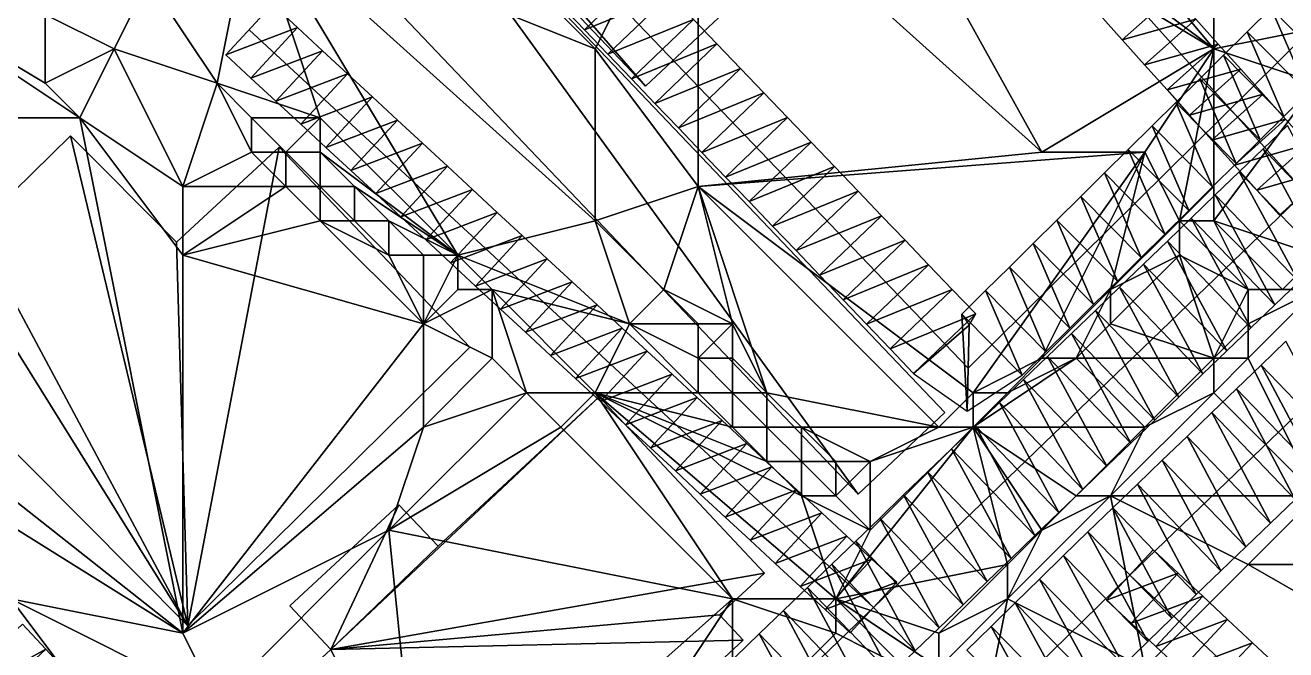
# Model space of a CAD drawing. Header units: metres. Extents: x -1103 to 901, y -902 to 905.
# Drawn here: x -871.2 to -797.8, y -353 to -316.6 of the extents above; entities that cross this region are included whole.
import ezdxf

# ---------------------------------------------------------------- set-up
doc = ezdxf.new("R2010")
doc.units = ezdxf.units.M
for name, color, linetype in [('OSM_BUILDING_FOOTPRINTS', 7, 'CONTINUOUS'), ('OSM_BUILDING_ROOFS', 1, 'CONTINUOUS'), ('OSM_BUILDING_WALLS', 8, 'CONTINUOUS'), ('OSM_ROAD_AXES', 2, 'CONTINUOUS'), ('OSM_ROAD_SURFACE', 9, 'CONTINUOUS'), ('OSM_TERRAIN', 3, 'CONTINUOUS')]:
    doc.layers.add(name, color=color, linetype=linetype)

msp = doc.modelspace()

# ---------------------------------------------------------------- linework, layer by layer
at = {"layer": 'OSM_BUILDING_FOOTPRINTS'}
for points in [[(-851.728, -302.736, 10.417), (-847.119, -298.412, 10.417), (-830.516, -315.907, 10.417), (-835.07, -320.175, 10.417), (-846.765, -307.856, 10.417), (-846.202, -307.325, 10.417), (-848.158, -305.257, 10.417), (-848.777, -305.843, 10.417), (-851.728, -302.736, 10.417)], [(-858.14, -306.695, 10.447), (-853.099, -301.962, 10.447), (-817.649, -339.152, 10.447), (-822.69, -343.897, 10.447), (-858.14, -306.695, 10.447)], [(-889.443, -323.682, 11.96), (-879.992, -314.414, 11.96), (-874.499, -319.933, 11.96), (-877.351, -322.731, 11.96), (-878.191, -321.901, 11.96), (-879.429, -323.118, 11.96), (-874.079, -328.492, 11.96), (-868.53, -323.051, 11.96), (-862.373, -329.233, 11.96), (-856.382, -323.715, 11.96), (-845.295, -335.36, 11.96), (-861.709, -351.561, 11.96), (-889.443, -323.682, 11.96)], [(-857.055, -356.328, 12.194), (-853.386, -352.933, 12.194), (-855.762, -350.4, 12.194), (-849.418, -344.517, 12.194), (-847.14, -346.938, 12.194), (-837.767, -338.246, 12.194), (-828.139, -348.497, 12.194), (-830.759, -350.93, 12.194), (-829.377, -352.401, 12.194), (-846.134, -367.939, 12.194), (-857.055, -356.328, 12.194)]]:
    msp.add_polyline3d(points, close=True, dxfattribs=at)
at = {"layer": 'OSM_BUILDING_ROOFS'}
for points in [[(-853.099, -301.962, 15.647), (-858.14, -306.695, 15.647), (-822.69, -343.897, 15.647)], [(-853.099, -301.962, 15.647), (-822.69, -343.897, 15.647), (-817.649, -339.152, 15.647)], [(-846.202, -307.325, 15.617), (-846.765, -307.856, 15.617), (-835.07, -320.175, 15.617)], [(-846.202, -307.325, 15.617), (-835.07, -320.175, 15.617), (-830.516, -315.907, 15.617)], [(-889.443, -323.682, 17.16), (-861.709, -351.561, 17.16), (-879.429, -323.118, 17.16)], [(-861.709, -351.561, 17.16), (-874.079, -328.492, 17.16), (-879.429, -323.118, 17.16)], [(-861.709, -351.561, 17.16), (-868.53, -323.051, 17.16), (-874.079, -328.492, 17.16)], [(-861.709, -351.561, 17.16), (-862.373, -329.233, 17.16), (-868.53, -323.051, 17.16)], [(-861.709, -351.561, 17.16), (-856.382, -323.715, 17.16), (-862.373, -329.233, 17.16)], [(-861.709, -351.561, 17.16), (-845.295, -335.36, 17.16), (-856.382, -323.715, 17.16)], [(-853.386, -352.933, 23.794), (-828.139, -348.497, 23.794), (-837.767, -338.246, 23.794)], [(-853.386, -352.933, 23.794), (-837.767, -338.246, 23.794), (-847.14, -346.938, 23.794)], [(-853.386, -352.933, 23.794), (-849.418, -344.517, 23.794), (-855.762, -350.4, 23.794)], [(-853.386, -352.933, 23.794), (-847.14, -346.938, 23.794), (-849.418, -344.517, 23.794)], [(-853.386, -352.933, 23.794), (-830.759, -350.93, 23.794), (-828.139, -348.497, 23.794)], [(-853.386, -352.933, 23.794), (-829.377, -352.401, 23.794), (-830.759, -350.93, 23.794)], [(-853.386, -352.933, 23.794), (-846.134, -367.939, 23.794), (-829.377, -352.401, 23.794)], [(-853.386, -352.933, 23.794), (-857.055, -356.328, 23.794), (-846.134, -367.939, 23.794)]]:
    msp.add_3dface(points, dxfattribs=at)
at = {"layer": 'OSM_BUILDING_WALLS'}
for points in [[(-817.649, -339.152, 10.447), (-853.099, -301.962, 10.447), (-853.099, -301.962, 15.647)], [(-817.649, -339.152, 10.447), (-853.099, -301.962, 15.647), (-817.649, -339.152, 15.647)], [(-858.14, -306.695, 10.447), (-822.69, -343.897, 10.447), (-822.69, -343.897, 15.647)], [(-858.14, -306.695, 10.447), (-822.69, -343.897, 15.647), (-858.14, -306.695, 15.647)], [(-846.765, -307.856, 10.417), (-835.07, -320.175, 10.417), (-835.07, -320.175, 15.617)], [(-846.765, -307.856, 10.417), (-835.07, -320.175, 15.617), (-846.765, -307.856, 15.617)], [(-835.07, -320.175, 10.417), (-830.516, -315.907, 10.417), (-830.516, -315.907, 15.617)], [(-835.07, -320.175, 10.417), (-830.516, -315.907, 15.617), (-835.07, -320.175, 15.617)], [(-868.53, -323.051, 11.96), (-874.079, -328.492, 11.96), (-874.079, -328.492, 17.16)], [(-868.53, -323.051, 11.96), (-874.079, -328.492, 17.16), (-868.53, -323.051, 17.16)], [(-862.373, -329.233, 11.96), (-868.53, -323.051, 11.96), (-868.53, -323.051, 17.16)], [(-862.373, -329.233, 11.96), (-868.53, -323.051, 17.16), (-862.373, -329.233, 17.16)], [(-889.443, -323.682, 11.96), (-861.709, -351.561, 11.96), (-861.709, -351.561, 17.16)], [(-889.443, -323.682, 11.96), (-861.709, -351.561, 17.16), (-889.443, -323.682, 17.16)], [(-856.382, -323.715, 11.96), (-862.373, -329.233, 11.96), (-862.373, -329.233, 17.16)], [(-856.382, -323.715, 11.96), (-862.373, -329.233, 17.16), (-856.382, -323.715, 17.16)], [(-845.295, -335.36, 11.96), (-856.382, -323.715, 11.96), (-856.382, -323.715, 17.16)], [(-845.295, -335.36, 11.96), (-856.382, -323.715, 17.16), (-845.295, -335.36, 17.16)], [(-861.709, -351.561, 11.96), (-845.295, -335.36, 11.96), (-845.295, -335.36, 17.16)], [(-861.709, -351.561, 11.96), (-845.295, -335.36, 17.16), (-861.709, -351.561, 17.16)], [(-837.767, -338.246, 12.194), (-847.14, -346.938, 12.194), (-847.14, -346.938, 23.794)], [(-837.767, -338.246, 12.194), (-847.14, -346.938, 23.794), (-837.767, -338.246, 23.794)], [(-828.139, -348.497, 12.194), (-837.767, -338.246, 12.194), (-837.767, -338.246, 23.794)], [(-828.139, -348.497, 12.194), (-837.767, -338.246, 23.794), (-828.139, -348.497, 23.794)], [(-822.69, -343.897, 10.447), (-817.649, -339.152, 10.447), (-817.649, -339.152, 15.647)], [(-822.69, -343.897, 10.447), (-817.649, -339.152, 15.647), (-822.69, -343.897, 15.647)], [(-849.418, -344.517, 12.194), (-855.762, -350.4, 12.194), (-855.762, -350.4, 23.794)], [(-849.418, -344.517, 12.194), (-855.762, -350.4, 23.794), (-849.418, -344.517, 23.794)], [(-847.14, -346.938, 12.194), (-849.418, -344.517, 12.194), (-849.418, -344.517, 23.794)], [(-847.14, -346.938, 12.194), (-849.418, -344.517, 23.794), (-847.14, -346.938, 23.794)], [(-830.759, -350.93, 12.194), (-828.139, -348.497, 12.194), (-828.139, -348.497, 23.794)], [(-830.759, -350.93, 12.194), (-828.139, -348.497, 23.794), (-830.759, -350.93, 23.794)], [(-855.762, -350.4, 12.194), (-853.386, -352.933, 12.194), (-853.386, -352.933, 23.794)], [(-855.762, -350.4, 12.194), (-853.386, -352.933, 23.794), (-855.762, -350.4, 23.794)], [(-829.377, -352.401, 12.194), (-830.759, -350.93, 12.194), (-830.759, -350.93, 23.794)], [(-829.377, -352.401, 12.194), (-830.759, -350.93, 23.794), (-829.377, -352.401, 23.794)], [(-846.134, -367.939, 12.194), (-829.377, -352.401, 12.194), (-829.377, -352.401, 23.794)], [(-846.134, -367.939, 12.194), (-829.377, -352.401, 23.794), (-846.134, -367.939, 23.794)], [(-853.386, -352.933, 12.194), (-857.055, -356.328, 12.194), (-857.055, -356.328, 23.794)], [(-853.386, -352.933, 12.194), (-857.055, -356.328, 23.794), (-853.386, -352.933, 23.794)]]:
    msp.add_3dface(points, dxfattribs=at)
at = {"layer": 'OSM_ROAD_AXES'}
for points in [[(-851.329, -378.899, 16.744), (-821.805, -350.499, 14.339), (-796.692, -326.335, 13.938), (-778.343, -308.684, 14.936), (-711.326, -244.198, 11.919), (-695.409, -235.672, 11.147)], [(-695.409, -235.672, 11.147), (-704.693, -250.303, 11.393), (-806.883, -348.608, 14.516), (-844.852, -385.755, 16.494)], [(-860.096, -290.87, 14.066), (-834.419, -266.185, 18.009), (-789.983, -310.565, 14.192), (-816.29, -336.576, 13.319), (-860.096, -290.87, 14.066)], [(-845.041, -272.445, 17.13), (-796.692, -326.335, 13.938)], [(-821.805, -350.499, 14.339), (-858.128, -316.88, 13.004)], [(-763.619, -389.116, 12.794), (-806.883, -348.608, 14.516)]]:
    msp.add_polyline3d(points, dxfattribs=at)
at = {"layer": 'OSM_ROAD_SURFACE'}
for points in [[(-835.019, -313.421, 12.499), (-839.998, -315.452, 12.539), (-838.629, -316.881, 12.527)], [(-833.65, -314.849, 12.564), (-835.019, -313.421, 12.499), (-838.629, -316.881, 12.527)], [(-797.279, -314.263, 13.917), (-798.663, -315.632, 13.825), (-795.148, -319.187, 13.971)], [(-855.317, -316.757, 12.959), (-856.77, -315.412, 12.942), (-859.487, -318.348, 13.166)], [(-833.65, -314.849, 12.564), (-838.629, -316.881, 12.527), (-837.26, -318.309, 12.548)], [(-832.281, -316.278, 12.63), (-833.65, -314.849, 12.564), (-837.26, -318.309, 12.548)], [(-808.635, -316.019, 13.355), (-807.328, -317.475, 13.4), (-804.35, -314.804, 13.538)], [(-807.328, -317.475, 13.4), (-803.044, -316.26, 13.589), (-804.35, -314.804, 13.538)], [(-798.663, -315.632, 13.825), (-800.048, -317.001, 13.733), (-796.532, -320.556, 13.918)], [(-798.663, -315.632, 13.825), (-796.532, -320.556, 13.918), (-795.148, -319.187, 13.971)], [(-855.317, -316.757, 12.959), (-859.487, -318.348, 13.166), (-858.034, -319.693, 13.164)], [(-853.864, -318.102, 13.001), (-855.317, -316.757, 12.959), (-858.034, -319.693, 13.164)], [(-832.281, -316.278, 12.63), (-837.26, -318.309, 12.548), (-835.891, -319.737, 12.614)], [(-830.912, -317.706, 12.687), (-832.281, -316.278, 12.63), (-835.891, -319.737, 12.614)], [(-807.328, -317.475, 13.4), (-806.021, -318.931, 13.445), (-803.044, -316.26, 13.589)], [(-806.021, -318.931, 13.445), (-801.737, -317.717, 13.638), (-803.044, -316.26, 13.589)], [(-800.048, -317.001, 13.733), (-801.433, -318.37, 13.655), (-797.917, -321.925, 13.916)], [(-800.048, -317.001, 13.733), (-797.917, -321.925, 13.916), (-796.532, -320.556, 13.918)], [(-853.864, -318.102, 13.001), (-858.034, -319.693, 13.164), (-856.581, -321.038, 13.163)], [(-852.411, -319.447, 13.043), (-853.864, -318.102, 13.001), (-856.581, -321.038, 13.163)], [(-830.912, -317.706, 12.687), (-835.891, -319.737, 12.614), (-834.522, -321.166, 12.68)], [(-829.543, -319.134, 12.743), (-830.912, -317.706, 12.687), (-834.522, -321.166, 12.68)], [(-806.021, -318.931, 13.445), (-804.714, -320.388, 13.535), (-801.737, -317.717, 13.638)], [(-804.714, -320.388, 13.535), (-800.43, -319.173, 13.721), (-801.737, -317.717, 13.638)], [(-801.433, -318.37, 13.655), (-802.817, -319.739, 13.617), (-799.302, -323.294, 13.913)], [(-801.433, -318.37, 13.655), (-799.302, -323.294, 13.913), (-797.917, -321.925, 13.916)], [(-829.543, -319.134, 12.743), (-834.522, -321.166, 12.68), (-833.153, -322.594, 12.745)], [(-828.175, -320.563, 12.798), (-829.543, -319.134, 12.743), (-833.153, -322.594, 12.745)], [(-852.411, -319.447, 13.043), (-856.581, -321.038, 13.163), (-855.128, -322.382, 13.37)], [(-850.958, -320.791, 13.056), (-852.411, -319.447, 13.043), (-855.128, -322.382, 13.37)], [(-804.714, -320.388, 13.535), (-803.408, -321.844, 13.609), (-800.43, -319.173, 13.721)], [(-802.817, -319.739, 13.617), (-804.202, -321.108, 13.613), (-800.686, -324.663, 13.911)], [(-803.408, -321.844, 13.609), (-799.124, -320.63, 13.823), (-800.43, -319.173, 13.721)], [(-802.817, -319.739, 13.617), (-800.686, -324.663, 13.911), (-799.302, -323.294, 13.913)], [(-828.175, -320.563, 12.798), (-833.153, -322.594, 12.745), (-831.784, -324.022, 12.809)], [(-826.806, -321.991, 12.853), (-828.175, -320.563, 12.798), (-831.784, -324.022, 12.809)], [(-850.958, -320.791, 13.056), (-855.128, -322.382, 13.37), (-853.675, -323.727, 13.215)], [(-849.505, -322.136, 13.065), (-850.958, -320.791, 13.056), (-853.675, -323.727, 13.215)], [(-804.202, -321.108, 13.613), (-805.586, -322.477, 13.578), (-802.071, -326.032, 13.627)], [(-804.202, -321.108, 13.613), (-802.071, -326.032, 13.627), (-800.686, -324.663, 13.911)], [(-803.408, -321.844, 13.609), (-802.101, -323.301, 13.623), (-799.124, -320.63, 13.823)], [(-802.101, -323.301, 13.623), (-797.817, -322.086, 13.926), (-799.124, -320.63, 13.823)], [(-826.806, -321.991, 12.853), (-831.784, -324.022, 12.809), (-830.415, -325.451, 12.864)], [(-825.437, -323.419, 12.908), (-826.806, -321.991, 12.853), (-830.415, -325.451, 12.864)], [(-849.505, -322.136, 13.065), (-853.675, -323.727, 13.215), (-852.222, -325.072, 13.251)], [(-848.052, -323.481, 13.073), (-849.505, -322.136, 13.065), (-852.222, -325.072, 13.251)], [(-805.586, -322.477, 13.578), (-806.971, -323.846, 13.543), (-803.455, -327.401, 13.585)], [(-805.586, -322.477, 13.578), (-803.455, -327.401, 13.585), (-802.071, -326.032, 13.627)], [(-802.101, -323.301, 13.623), (-800.794, -324.757, 13.91), (-797.817, -322.086, 13.926)], [(-800.794, -324.757, 13.91), (-796.51, -323.543, 13.956), (-797.817, -322.086, 13.926)], [(-794.265, -328.857, 14.131), (-797.707, -322.455, 13.939), (-799.119, -323.812, 13.939)], [(-848.052, -323.481, 13.073), (-852.222, -325.072, 13.251), (-850.769, -326.417, 13.288)], [(-846.599, -324.826, 13.082), (-848.052, -323.481, 13.073), (-850.769, -326.417, 13.288)], [(-825.437, -323.419, 12.908), (-830.415, -325.451, 12.864), (-829.046, -326.879, 12.941)], [(-824.068, -324.848, 12.963), (-825.437, -323.419, 12.908), (-829.046, -326.879, 12.941)], [(-806.971, -323.846, 13.543), (-808.355, -325.215, 13.561), (-804.84, -328.77, 13.557)], [(-806.971, -323.846, 13.543), (-804.84, -328.77, 13.557), (-803.455, -327.401, 13.585)], [(-800.794, -324.757, 13.91), (-799.487, -326.214, 13.974), (-796.51, -323.543, 13.956)], [(-795.66, -330.199, 14.196), (-799.119, -323.812, 13.939), (-800.514, -325.155, 13.935)], [(-799.487, -326.214, 13.974), (-795.203, -324.999, 14.157), (-796.51, -323.543, 13.956)], [(-795.66, -330.199, 14.196), (-794.265, -328.857, 14.131), (-799.119, -323.812, 13.939)], [(-846.599, -324.826, 13.082), (-850.769, -326.417, 13.288), (-849.316, -327.761, 13.334)], [(-845.146, -326.17, 13.091), (-846.599, -324.826, 13.082), (-849.316, -327.761, 13.334)], [(-824.068, -324.848, 12.963), (-829.046, -326.879, 12.941), (-827.677, -328.307, 12.989)], [(-822.699, -326.276, 13.131), (-824.068, -324.848, 12.963), (-827.677, -328.307, 12.989)], [(-799.487, -326.214, 13.974), (-798.181, -327.67, 13.996), (-795.203, -324.999, 14.157)], [(-808.355, -325.215, 13.561), (-809.74, -326.584, 13.525), (-806.225, -330.139, 13.539)], [(-808.355, -325.215, 13.561), (-806.225, -330.139, 13.539), (-804.84, -328.77, 13.557)], [(-797.056, -331.542, 14.146), (-800.514, -325.155, 13.935), (-801.909, -326.498, 13.931)], [(-797.056, -331.542, 14.146), (-795.66, -330.199, 14.196), (-800.514, -325.155, 13.935)], [(-845.146, -326.17, 13.091), (-849.316, -327.761, 13.334), (-847.864, -329.106, 13.382)], [(-843.694, -327.515, 13.1), (-845.146, -326.17, 13.091), (-847.864, -329.106, 13.382)], [(-822.699, -326.276, 13.131), (-827.677, -328.307, 12.989), (-826.308, -329.736, 13.037)], [(-821.33, -327.704, 13.179), (-822.699, -326.276, 13.131), (-826.308, -329.736, 13.037)], [(-809.74, -326.584, 13.525), (-811.125, -327.953, 13.488), (-807.609, -331.508, 13.52)], [(-809.74, -326.584, 13.525), (-807.609, -331.508, 13.52), (-806.225, -330.139, 13.539)], [(-798.451, -332.884, 14.216), (-801.909, -326.498, 13.931), (-803.304, -327.84, 13.684)], [(-798.451, -332.884, 14.216), (-797.056, -331.542, 14.146), (-801.909, -326.498, 13.931)], [(-843.694, -327.515, 13.1), (-847.864, -329.106, 13.382), (-846.411, -330.451, 13.521)], [(-842.241, -328.86, 13.108), (-843.694, -327.515, 13.1), (-846.411, -330.451, 13.521)], [(-821.33, -327.704, 13.179), (-826.308, -329.736, 13.037), (-824.94, -331.164, 13.084)], [(-819.961, -329.133, 13.226), (-821.33, -327.704, 13.179), (-824.94, -331.164, 13.084)], [(-799.846, -334.227, 14.082), (-803.304, -327.84, 13.684), (-804.699, -329.183, 13.654)], [(-799.846, -334.227, 14.082), (-798.451, -332.884, 14.216), (-803.304, -327.84, 13.684)], [(-811.125, -327.953, 13.488), (-812.509, -329.322, 13.452), (-808.994, -332.877, 13.501)], [(-811.125, -327.953, 13.488), (-808.994, -332.877, 13.501), (-807.609, -331.508, 13.52)], [(-842.241, -328.86, 13.108), (-846.411, -330.451, 13.521), (-844.958, -331.796, 13.576)], [(-840.788, -330.205, 13.311), (-842.241, -328.86, 13.108), (-844.958, -331.796, 13.576)], [(-819.961, -329.133, 13.226), (-824.94, -331.164, 13.084), (-823.571, -332.592, 13.121)], [(-818.592, -330.561, 13.274), (-819.961, -329.133, 13.226), (-823.571, -332.592, 13.121)], [(-812.509, -329.322, 13.452), (-813.894, -330.691, 13.416), (-810.378, -334.246, 13.482)], [(-812.509, -329.322, 13.452), (-810.378, -334.246, 13.482), (-808.994, -332.877, 13.501)], [(-801.241, -335.569, 14.059), (-804.699, -329.183, 13.654), (-806.095, -330.525, 13.624)], [(-801.241, -335.569, 14.059), (-799.846, -334.227, 14.082), (-804.699, -329.183, 13.654)], [(-840.788, -330.205, 13.311), (-844.958, -331.796, 13.576), (-843.505, -333.14, 13.697)], [(-839.335, -331.549, 13.539), (-840.788, -330.205, 13.311), (-843.505, -333.14, 13.697)], [(-818.592, -330.561, 13.274), (-823.571, -332.592, 13.121), (-822.202, -334.021, 13.152)], [(-817.223, -331.989, 13.321), (-818.592, -330.561, 13.274), (-822.202, -334.021, 13.152)], [(-813.894, -330.691, 13.416), (-815.278, -332.06, 13.38), (-811.763, -335.615, 13.463)], [(-813.894, -330.691, 13.416), (-811.763, -335.615, 13.463), (-810.378, -334.246, 13.482)], [(-802.636, -336.912, 14.039), (-806.095, -330.525, 13.624), (-807.49, -331.867, 13.597)], [(-802.636, -336.912, 14.039), (-801.241, -335.569, 14.059), (-806.095, -330.525, 13.624)], [(-839.335, -331.549, 13.539), (-843.505, -333.14, 13.697), (-842.052, -334.485, 13.831)], [(-837.882, -332.894, 13.768), (-839.335, -331.549, 13.539), (-842.052, -334.485, 13.831)], [(-817.223, -331.989, 13.321), (-822.202, -334.021, 13.152), (-820.833, -335.449, 13.183)], [(-815.854, -333.417, 13.369), (-817.223, -331.989, 13.321), (-820.833, -335.449, 13.183)], [(-815.278, -332.06, 13.38), (-816.663, -333.429, 13.344), (-813.148, -336.984, 13.661)], [(-815.278, -332.06, 13.38), (-813.148, -336.984, 13.661), (-811.763, -335.615, 13.463)], [(-804.032, -338.254, 14.022), (-807.49, -331.867, 13.597), (-808.885, -333.21, 13.578)], [(-804.032, -338.254, 14.022), (-802.636, -336.912, 14.039), (-807.49, -331.867, 13.597)], [(-837.882, -332.894, 13.768), (-842.052, -334.485, 13.831), (-840.599, -335.83, 13.965)], [(-836.429, -334.239, 13.951), (-837.882, -332.894, 13.768), (-840.599, -335.83, 13.965)], [(-815.854, -333.417, 13.369), (-820.833, -335.449, 13.183), (-819.464, -336.877, 13.214)], [(-816.236, -334.076, 13.36), (-815.854, -333.417, 13.369), (-819.464, -336.877, 13.214)], [(-816.663, -333.429, 13.344), (-816.236, -334.076, 13.36), (-816.344, -339.075, 13.577)], [(-816.663, -333.429, 13.344), (-816.344, -339.075, 13.577), (-813.148, -336.984, 13.661)], [(-805.427, -339.597, 14.005), (-808.885, -333.21, 13.578), (-810.28, -334.552, 13.546)], [(-805.427, -339.597, 14.005), (-804.032, -338.254, 14.022), (-808.885, -333.21, 13.578)], [(-836.429, -334.239, 13.951), (-840.599, -335.83, 13.965), (-839.146, -337.175, 14.099)], [(-834.976, -335.584, 14.078), (-836.429, -334.239, 13.951), (-839.146, -337.175, 14.099)], [(-816.236, -334.076, 13.36), (-819.464, -336.877, 13.214), (-816.344, -339.075, 13.577)], [(-806.822, -340.939, 13.994), (-810.28, -334.552, 13.546), (-811.675, -335.895, 13.514)], [(-806.822, -340.939, 13.994), (-805.427, -339.597, 14.005), (-810.28, -334.552, 13.546)], [(-797.795, -335.009, 14.593), (-799.235, -336.393, 14.573), (-794.382, -341.438, 14.768)], [(-834.976, -335.584, 14.078), (-839.146, -337.175, 14.099), (-837.693, -338.519, 14.229)], [(-833.523, -336.928, 14.203), (-834.976, -335.584, 14.078), (-837.693, -338.519, 14.229)], [(-808.217, -342.281, 13.992), (-811.675, -335.895, 13.514), (-813.071, -337.237, 13.814)], [(-808.217, -342.281, 13.992), (-806.822, -340.939, 13.994), (-811.675, -335.895, 13.514)], [(-799.235, -336.393, 14.573), (-800.674, -337.778, 14.562), (-795.821, -342.823, 14.7)], [(-799.235, -336.393, 14.573), (-795.821, -342.823, 14.7), (-794.382, -341.438, 14.768)], [(-833.523, -336.928, 14.203), (-837.693, -338.519, 14.229), (-836.24, -339.864, 14.265)], [(-832.07, -338.273, 14.312), (-833.523, -336.928, 14.203), (-836.24, -339.864, 14.265)], [(-809.612, -343.624, 13.989), (-813.071, -337.237, 13.814), (-814.466, -338.58, 13.979)], [(-809.612, -343.624, 13.989), (-808.217, -342.281, 13.992), (-813.071, -337.237, 13.814)], [(-800.674, -337.778, 14.562), (-802.113, -339.162, 14.554), (-797.26, -344.207, 14.677)], [(-800.674, -337.778, 14.562), (-797.26, -344.207, 14.677), (-795.821, -342.823, 14.7)], [(-832.07, -338.273, 14.312), (-836.24, -339.864, 14.265), (-834.787, -341.209, 14.305)], [(-830.617, -339.618, 14.361), (-832.07, -338.273, 14.312), (-834.787, -341.209, 14.305)], [(-811.008, -344.966, 14.015), (-814.466, -338.58, 13.979), (-815.861, -339.922, 14.002)], [(-811.008, -344.966, 14.015), (-809.612, -343.624, 13.989), (-814.466, -338.58, 13.979)], [(-830.617, -339.618, 14.361), (-834.787, -341.209, 14.305), (-833.334, -342.554, 14.344)], [(-829.164, -340.963, 14.387), (-830.617, -339.618, 14.361), (-833.334, -342.554, 14.344)], [(-802.113, -339.162, 14.554), (-803.552, -340.547, 14.546), (-798.699, -345.592, 14.662)], [(-802.113, -339.162, 14.554), (-798.699, -345.592, 14.662), (-797.26, -344.207, 14.677)], [(-812.403, -346.309, 14.056), (-815.861, -339.922, 14.002), (-817.256, -341.265, 14.068)], [(-812.403, -346.309, 14.056), (-811.008, -344.966, 14.015), (-815.861, -339.922, 14.002)], [(-829.164, -340.963, 14.387), (-833.334, -342.554, 14.344), (-831.881, -343.898, 14.384)], [(-827.712, -342.307, 14.402), (-829.164, -340.963, 14.387), (-831.881, -343.898, 14.384)], [(-803.552, -340.547, 14.546), (-804.992, -341.932, 14.538), (-800.139, -346.976, 14.646)], [(-803.552, -340.547, 14.546), (-800.139, -346.976, 14.646), (-798.699, -345.592, 14.662)], [(-813.798, -347.651, 14.113), (-817.256, -341.265, 14.068), (-818.651, -342.607, 14.124)], [(-813.798, -347.651, 14.113), (-812.403, -346.309, 14.056), (-817.256, -341.265, 14.068)], [(-827.712, -342.307, 14.402), (-831.881, -343.898, 14.384), (-830.429, -345.243, 14.423)], [(-826.259, -343.652, 14.375), (-827.712, -342.307, 14.402), (-830.429, -345.243, 14.423)], [(-815.193, -348.994, 14.194), (-818.651, -342.607, 14.124), (-820.047, -343.95, 14.178)], [(-815.193, -348.994, 14.194), (-813.798, -347.651, 14.113), (-818.651, -342.607, 14.124)], [(-804.992, -341.932, 14.538), (-806.431, -343.316, 14.53), (-801.578, -348.361, 14.635)], [(-804.992, -341.932, 14.538), (-801.578, -348.361, 14.635), (-800.139, -346.976, 14.646)], [(-806.431, -343.316, 14.53), (-807.87, -344.701, 14.521), (-803.017, -349.745, 14.627)], [(-806.431, -343.316, 14.53), (-803.017, -349.745, 14.627), (-801.578, -348.361, 14.635)], [(-826.259, -343.652, 14.375), (-830.429, -345.243, 14.423), (-828.976, -346.588, 14.462)], [(-824.806, -344.997, 14.378), (-826.259, -343.652, 14.375), (-828.976, -346.588, 14.462)], [(-816.588, -350.336, 14.284), (-820.047, -343.95, 14.178), (-821.442, -345.292, 14.232)], [(-816.588, -350.336, 14.284), (-815.193, -348.994, 14.194), (-820.047, -343.95, 14.178)], [(-807.87, -344.701, 14.521), (-809.32, -346.096, 14.532), (-804.446, -351.12, 14.619)], [(-807.87, -344.701, 14.521), (-804.446, -351.12, 14.619), (-803.017, -349.745, 14.627)], [(-824.806, -344.997, 14.378), (-828.976, -346.588, 14.462), (-827.523, -347.933, 14.502)], [(-823.353, -346.342, 14.352), (-824.806, -344.997, 14.378), (-827.523, -347.933, 14.502)], [(-817.984, -351.679, 14.374), (-821.442, -345.292, 14.232), (-822.837, -346.634, 14.341)], [(-817.984, -351.679, 14.374), (-816.588, -350.336, 14.284), (-821.442, -345.292, 14.232)], [(-809.32, -346.096, 14.532), (-810.737, -347.482, 14.542), (-805.842, -352.485, 14.611)], [(-809.32, -346.096, 14.532), (-805.842, -352.485, 14.611), (-804.446, -351.12, 14.619)], [(-823.353, -346.342, 14.352), (-827.523, -347.933, 14.502), (-826.07, -349.277, 14.541)], [(-821.9, -347.686, 14.307), (-823.353, -346.342, 14.352), (-826.07, -349.277, 14.541)], [(-819.379, -353.021, 14.668), (-822.837, -346.634, 14.341), (-824.232, -347.977, 14.393)], [(-819.379, -353.021, 14.668), (-817.984, -351.679, 14.374), (-822.837, -346.634, 14.341)], [(-821.9, -347.686, 14.307), (-826.07, -349.277, 14.541), (-824.617, -350.622, 14.634)], [(-820.447, -349.031, 14.301), (-821.9, -347.686, 14.307), (-824.617, -350.622, 14.634)], [(-810.737, -347.482, 14.542), (-812.143, -348.858, 14.552), (-807.248, -353.861, 14.622)], [(-810.737, -347.482, 14.542), (-807.248, -353.861, 14.622), (-805.842, -352.485, 14.611)], [(-804.074, -348.498, 14.603), (-805.516, -347.148, 14.572), (-808.25, -350.068, 14.575)], [(-820.785, -354.374, 14.643), (-824.232, -347.977, 14.393), (-825.638, -349.329, 14.497)], [(-820.785, -354.374, 14.643), (-819.379, -353.021, 14.668), (-824.232, -347.977, 14.393)], [(-820.447, -349.031, 14.301), (-824.617, -350.622, 14.634), (-823.164, -351.967, 14.718)], [(-812.143, -348.858, 14.552), (-813.55, -350.233, 14.563), (-808.654, -355.237, 14.657)], [(-812.143, -348.858, 14.552), (-808.654, -355.237, 14.657), (-807.248, -353.861, 14.622)], [(-804.074, -348.498, 14.603), (-808.25, -350.068, 14.575), (-806.808, -351.418, 14.592)], [(-802.632, -349.848, 14.633), (-804.074, -348.498, 14.603), (-806.808, -351.418, 14.592)], [(-822.191, -355.726, 14.79), (-825.638, -349.329, 14.497), (-827.044, -350.681, 14.942)], [(-822.191, -355.726, 14.79), (-820.785, -354.374, 14.643), (-825.638, -349.329, 14.497)], [(-802.632, -349.848, 14.633), (-806.808, -351.418, 14.592), (-805.366, -352.768, 14.619)], [(-801.19, -351.199, 14.729), (-802.632, -349.848, 14.633), (-805.366, -352.768, 14.619)], [(-823.597, -357.079, 14.936), (-827.044, -350.681, 14.942), (-828.45, -352.034, 15.144)], [(-823.597, -357.079, 14.936), (-822.191, -355.726, 14.79), (-827.044, -350.681, 14.942)], [(-813.55, -350.233, 14.563), (-814.956, -351.609, 14.618), (-810.06, -356.613, 14.697)], [(-813.55, -350.233, 14.563), (-810.06, -356.613, 14.697), (-808.654, -355.237, 14.657)], [(-801.19, -351.199, 14.729), (-805.366, -352.768, 14.619), (-803.924, -354.119, 14.721)], [(-799.748, -352.549, 14.85), (-801.19, -351.199, 14.729), (-803.924, -354.119, 14.721)], [(-877.187, -356.918, 15.512), (-869.975, -352.929, 15.536), (-871.323, -351.476, 15.448)], [(-825.003, -358.431, 15.093), (-828.45, -352.034, 15.144), (-829.855, -353.386, 15.285)], [(-825.003, -358.431, 15.093), (-823.597, -357.079, 14.936), (-828.45, -352.034, 15.144)], [(-814.956, -351.609, 14.618), (-816.362, -352.985, 14.688), (-811.467, -357.989, 14.746)], [(-814.956, -351.609, 14.618), (-811.467, -357.989, 14.746), (-810.06, -356.613, 14.697)], [(-799.748, -352.549, 14.85), (-803.924, -354.119, 14.721), (-802.481, -355.469, 14.756)], [(-798.305, -353.899, 14.971), (-799.748, -352.549, 14.85), (-802.481, -355.469, 14.756)], [(-877.187, -356.918, 15.512), (-875.838, -358.371, 15.574), (-869.975, -352.929, 15.536)], [(-875.838, -358.371, 15.574), (-868.626, -354.382, 15.619), (-869.975, -352.929, 15.536)]]:
    msp.add_3dface(points, dxfattribs=at)
at = {"layer": 'OSM_TERRAIN'}
for points in [[(-858, -310, 12.721), (-838, -318, 12.473), (-852, -304, 12.598)], [(-838, -318, 12.473), (-832, -306, 12.364), (-852, -304, 12.598)], [(-832, -326, 12.798), (-832, -306, 12.364), (-838, -318, 12.473)], [(-832, -326, 12.798), (-812, -324, 13.108), (-832, -306, 12.364)], [(-812, -324, 13.108), (-822, -306, 12.815), (-832, -306, 12.364)], [(-812, -324, 13.108), (-802, -318, 13.57), (-822, -306, 12.815)], [(-822, -306, 12.815), (-802, -318, 13.57), (-818, -306, 13.248)], [(-802, -318, 13.57), (-812, -306, 13.193), (-818, -306, 13.248)], [(-802, -318, 13.57), (-802, -306, 13.79), (-812, -306, 13.193)], [(-802, -318, 13.57), (-792, -316, 14.091), (-802, -306, 13.79)], [(-860, -320, 13.202), (-858, -310, 12.721), (-864, -314, 13.194)], [(-860, -320, 13.202), (-854, -322, 13.052), (-858, -310, 12.721)], [(-854, -322, 13.052), (-846, -330, 13.298), (-858, -310, 12.721)], [(-846, -330, 13.298), (-838, -328, 12.812), (-858, -310, 12.721)], [(-838, -328, 12.812), (-838, -318, 12.473), (-858, -310, 12.721)], [(-900, -322, 14.976), (-868, -322, 14.571), (-880, -314, 14.626)], [(-868, -322, 14.571), (-870, -320, 14.198), (-880, -314, 14.626)], [(-880, -314, 14.626), (-870, -320, 14.198), (-870, -316, 13.177)], [(-866, -318, 13.669), (-864, -314, 13.194), (-870, -316, 13.177)], [(-866, -318, 13.669), (-860, -320, 13.202), (-864, -314, 13.194)], [(-870, -320, 14.198), (-866, -318, 13.669), (-870, -316, 13.177)], [(-796, -320, 13.868), (-792, -316, 14.091), (-802, -318, 13.57)], [(-868, -322, 14.571), (-866, -318, 13.669), (-870, -320, 14.198)], [(-862, -326, 14.326), (-866, -318, 13.669), (-868, -322, 14.571)], [(-862, -326, 14.326), (-860, -320, 13.202), (-866, -318, 13.669)], [(-838, -328, 12.812), (-832, -326, 12.798), (-838, -318, 12.473)], [(-812, -324, 13.108), (-806, -324, 13.577), (-802, -318, 13.57)], [(-806, -324, 13.577), (-804, -328, 13.518), (-802, -318, 13.57)], [(-804, -328, 13.518), (-802, -326, 13.58), (-802, -318, 13.57)], [(-802, -326, 13.58), (-802, -328, 13.933), (-802, -318, 13.57)], [(-802, -328, 13.933), (-796, -320, 13.868), (-802, -318, 13.57)], [(-862, -326, 14.326), (-858, -324, 14.426), (-860, -320, 13.202)], [(-858, -324, 14.426), (-858, -322, 13.509), (-860, -320, 13.202)], [(-858, -322, 13.509), (-854, -322, 13.052), (-860, -320, 13.202)], [(-802, -328, 13.933), (-796, -330, 13.983), (-796, -320, 13.868)], [(-900, -322, 14.976), (-878, -342, 15.028), (-862, -352, 14.785)], [(-862, -352, 14.785), (-868, -322, 14.571), (-900, -322, 14.976)], [(-862, -352, 14.785), (-862, -330, 14.696), (-868, -322, 14.571)], [(-868, -322, 14.571), (-862, -330, 14.696), (-862, -326, 14.326)], [(-858, -324, 14.426), (-856, -324, 14.006), (-858, -322, 13.509)], [(-856, -324, 14.006), (-854, -322, 13.052), (-858, -322, 13.509)], [(-856, -324, 14.006), (-854, -324, 13.198), (-854, -322, 13.052)], [(-854, -324, 13.198), (-846, -330, 13.298), (-854, -322, 13.052)], [(-862, -326, 14.326), (-856, -326, 14.696), (-858, -324, 14.426)], [(-856, -326, 14.696), (-856, -324, 14.006), (-858, -324, 14.426)], [(-856, -326, 14.696), (-854, -326, 14.063), (-856, -324, 14.006)], [(-854, -326, 14.063), (-854, -324, 13.198), (-856, -324, 14.006)], [(-854, -326, 14.063), (-852, -326, 13.278), (-854, -324, 13.198)], [(-852, -326, 13.278), (-846, -330, 13.298), (-854, -324, 13.198)], [(-816, -338, 13.334), (-806, -324, 13.577), (-832, -326, 12.798)], [(-806, -324, 13.577), (-812, -324, 13.108), (-832, -326, 12.798)], [(-812, -336, 13.408), (-806, -324, 13.577), (-816, -338, 13.334)], [(-812, -336, 13.408), (-808, -332, 13.463), (-806, -324, 13.577)], [(-808, -332, 13.463), (-804, -328, 13.518), (-806, -324, 13.577)], [(-862, -330, 14.696), (-854, -328, 14.696), (-856, -326, 14.696)], [(-862, -330, 14.696), (-856, -326, 14.696), (-862, -326, 14.326)], [(-854, -328, 14.696), (-854, -326, 14.063), (-856, -326, 14.696)], [(-854, -328, 14.696), (-852, -328, 14.125), (-854, -326, 14.063)], [(-852, -328, 14.125), (-852, -326, 13.278), (-854, -326, 14.063)], [(-852, -328, 14.125), (-850, -328, 13.359), (-852, -326, 13.278)], [(-850, -328, 13.359), (-846, -330, 13.298), (-852, -326, 13.278)], [(-834, -332, 12.802), (-832, -326, 12.798), (-838, -328, 12.812)], [(-830, -334, 12.802), (-832, -326, 12.798), (-834, -332, 12.802)], [(-830, -334, 12.802), (-828, -338, 12.821), (-832, -326, 12.798)], [(-828, -338, 12.821), (-818, -340, 13.138), (-832, -326, 12.798)], [(-818, -340, 13.138), (-816, -338, 13.334), (-832, -326, 12.798)], [(-804, -328, 13.518), (-802, -328, 13.933), (-802, -326, 13.58)], [(-848, -334, 14.696), (-854, -328, 14.696), (-862, -330, 14.696)], [(-848, -334, 14.696), (-850, -330, 14.186), (-854, -328, 14.696)], [(-854, -328, 14.696), (-850, -330, 14.186), (-852, -328, 14.125)], [(-850, -330, 14.186), (-850, -328, 13.359), (-852, -328, 14.125)], [(-850, -330, 14.186), (-848, -330, 13.465), (-850, -328, 13.359)], [(-848, -330, 13.465), (-846, -330, 13.298), (-850, -328, 13.359)], [(-846, -330, 13.298), (-836, -334, 13.895), (-838, -328, 12.812)], [(-836, -334, 13.895), (-834, -332, 12.802), (-838, -328, 12.812)], [(-808, -332, 13.463), (-804, -330, 13.912), (-804, -328, 13.518)], [(-804, -330, 13.912), (-800, -332, 13.919), (-804, -328, 13.518)], [(-800, -332, 13.919), (-802, -328, 13.933), (-804, -328, 13.518)], [(-800, -332, 13.919), (-798, -332, 13.933), (-802, -328, 13.933)], [(-798, -332, 13.933), (-796, -330, 13.983), (-802, -328, 13.933)], [(-862, -352, 14.785), (-848, -334, 14.696), (-862, -330, 14.696)], [(-848, -334, 14.696), (-848, -330, 13.465), (-850, -330, 14.186)], [(-848, -334, 14.696), (-846, -332, 13.586), (-846, -330, 13.298)], [(-848, -334, 14.696), (-846, -330, 13.298), (-848, -330, 13.465)], [(-846, -332, 13.586), (-844, -332, 13.529), (-846, -330, 13.298)], [(-844, -332, 13.529), (-836, -334, 13.895), (-846, -330, 13.298)], [(-802, -336, 13.909), (-804, -330, 13.912), (-808, -334, 13.904)], [(-808, -334, 13.904), (-804, -330, 13.912), (-808, -332, 13.463)], [(-804, -330, 13.912), (-802, -336, 13.909), (-800, -332, 13.919)], [(-796, -332, 14.558), (-796, -330, 13.983), (-798, -332, 13.933)], [(-844, -336, 14.245), (-844, -332, 13.529), (-848, -334, 14.696)], [(-848, -334, 14.696), (-844, -332, 13.529), (-846, -332, 13.586)], [(-842, -338, 14.157), (-844, -332, 13.529), (-844, -336, 14.245)], [(-842, -338, 14.157), (-838, -338, 14.13), (-844, -332, 13.529)], [(-844, -332, 13.529), (-838, -338, 14.13), (-836, -334, 13.895)], [(-836, -334, 13.895), (-832, -334, 12.802), (-834, -332, 12.802)], [(-832, -334, 12.802), (-830, -334, 12.802), (-834, -332, 12.802)], [(-812, -336, 13.408), (-810, -336, 13.907), (-808, -332, 13.463)], [(-810, -336, 13.907), (-808, -334, 13.904), (-808, -332, 13.463)], [(-802, -336, 13.909), (-800, -334, 13.919), (-800, -332, 13.919)], [(-800, -336, 14.504), (-796, -344, 14.645), (-796, -332, 14.558)], [(-800, -336, 14.504), (-796, -332, 14.558), (-800, -334, 13.919)], [(-800, -334, 13.919), (-796, -332, 14.558), (-800, -332, 13.919)], [(-796, -332, 14.558), (-798, -332, 13.933), (-800, -332, 13.919)], [(-862, -352, 14.785), (-848, -340, 14.56), (-848, -334, 14.696)], [(-848, -340, 14.56), (-844, -336, 14.245), (-848, -334, 14.696)], [(-838, -338, 14.13), (-832, -338, 14.26), (-836, -334, 13.895)], [(-832, -338, 14.26), (-832, -336, 13.566), (-836, -334, 13.895)], [(-832, -336, 13.566), (-832, -334, 12.802), (-836, -334, 13.895)], [(-832, -336, 13.566), (-830, -336, 12.802), (-830, -334, 12.802)], [(-832, -336, 13.566), (-830, -334, 12.802), (-832, -334, 12.802)], [(-830, -336, 12.802), (-828, -338, 12.821), (-830, -334, 12.802)], [(-810, -336, 13.907), (-802, -336, 13.909), (-808, -334, 13.904)], [(-800, -336, 14.504), (-800, -334, 13.919), (-802, -336, 13.909)], [(-848, -340, 14.56), (-842, -338, 14.157), (-844, -336, 14.245)], [(-832, -338, 14.26), (-830, -338, 13.664), (-832, -336, 13.566)], [(-830, -338, 13.664), (-830, -336, 12.802), (-832, -336, 13.566)], [(-830, -338, 13.664), (-828, -338, 12.821), (-830, -336, 12.802)], [(-816, -340, 13.953), (-806, -340, 13.905), (-810, -336, 13.907)], [(-816, -340, 13.953), (-810, -336, 13.907), (-814, -338, 13.917)], [(-814, -338, 13.917), (-812, -336, 13.408), (-816, -338, 13.334)], [(-814, -338, 13.917), (-810, -336, 13.907), (-812, -336, 13.408)], [(-806, -340, 13.905), (-802, -336, 13.909), (-810, -336, 13.907)], [(-802, -338, 14.494), (-802, -336, 13.909), (-806, -340, 13.905)], [(-802, -338, 14.494), (-796, -344, 14.645), (-800, -336, 14.504)], [(-802, -338, 14.494), (-800, -336, 14.504), (-802, -336, 13.909)], [(-850, -346, 15.129), (-842, -338, 14.157), (-848, -340, 14.56)], [(-850, -346, 15.129), (-840, -340, 14.95), (-842, -338, 14.157)], [(-840, -340, 14.95), (-838, -338, 14.13), (-842, -338, 14.157)], [(-830, -350, 15.082), (-838, -338, 14.13), (-840, -340, 14.95)], [(-830, -350, 15.082), (-824, -350, 14.357), (-838, -338, 14.13)], [(-824, -350, 14.357), (-826, -344, 14.351), (-838, -338, 14.13)], [(-838, -338, 14.13), (-826, -344, 14.351), (-828, -342, 14.353)], [(-838, -338, 14.13), (-828, -342, 14.353), (-830, -340, 14.33)], [(-838, -338, 14.13), (-830, -340, 14.33), (-832, -338, 14.26)], [(-830, -340, 14.33), (-830, -338, 13.664), (-832, -338, 14.26)], [(-830, -340, 14.33), (-828, -340, 13.722), (-830, -338, 13.664)], [(-828, -340, 13.722), (-828, -338, 12.821), (-830, -338, 13.664)], [(-828, -340, 13.722), (-826, -340, 12.877), (-828, -338, 12.821)], [(-828, -338, 12.821), (-826, -340, 12.877), (-818, -340, 13.138)], [(-818, -340, 13.138), (-816, -340, 13.953), (-816, -338, 13.334)], [(-816, -340, 13.953), (-814, -338, 13.917), (-816, -338, 13.334)], [(-808, -344, 14.464), (-802, -338, 14.494), (-806, -340, 13.905)], [(-808, -344, 14.464), (-796, -344, 14.645), (-802, -338, 14.494)], [(-862, -352, 14.785), (-850, -346, 15.129), (-848, -340, 14.56)], [(-830, -350, 15.082), (-840, -340, 14.95), (-850, -346, 15.129)], [(-828, -342, 14.353), (-828, -340, 13.722), (-830, -340, 14.33)], [(-828, -342, 14.353), (-826, -342, 13.767), (-828, -340, 13.722)], [(-826, -342, 13.767), (-826, -340, 12.877), (-828, -340, 13.722)], [(-826, -342, 13.767), (-824, -342, 12.933), (-826, -340, 12.877)], [(-824, -342, 12.933), (-822, -342, 12.909), (-826, -340, 12.877)], [(-822, -342, 12.909), (-818, -340, 13.138), (-826, -340, 12.877)], [(-824, -350, 14.357), (-816, -340, 13.953), (-822, -346, 14.261)], [(-824, -350, 14.357), (-814, -348, 14.074), (-816, -340, 13.953)], [(-822, -346, 14.261), (-816, -340, 13.953), (-822, -342, 12.909)], [(-816, -340, 13.953), (-818, -340, 13.138), (-822, -342, 12.909)], [(-814, -348, 14.074), (-812, -346, 13.992), (-816, -340, 13.953)], [(-812, -346, 13.992), (-810, -344, 13.94), (-816, -340, 13.953)], [(-810, -344, 13.94), (-806, -340, 13.905), (-816, -340, 13.953)], [(-808, -344, 14.464), (-806, -340, 13.905), (-810, -344, 13.94)], [(-872, -350, 15.327), (-862, -352, 14.785), (-878, -342, 15.028)], [(-826, -344, 14.351), (-826, -342, 13.767), (-828, -342, 14.353)], [(-826, -344, 14.351), (-824, -344, 13.82), (-826, -342, 13.767)], [(-824, -344, 13.82), (-824, -342, 12.933), (-826, -342, 13.767)], [(-824, -344, 13.82), (-822, -346, 14.261), (-822, -342, 12.909)], [(-824, -344, 13.82), (-822, -342, 12.909), (-824, -342, 12.933)], [(-824, -350, 14.357), (-822, -346, 14.261), (-826, -344, 14.351)], [(-826, -344, 14.351), (-822, -346, 14.261), (-824, -344, 13.82)], [(-814, -350, 14.509), (-806, -354, 14.571), (-808, -344, 14.464)], [(-814, -350, 14.509), (-808, -344, 14.464), (-812, -346, 13.992)], [(-808, -344, 14.464), (-810, -344, 13.94), (-812, -346, 13.992)], [(-806, -354, 14.571), (-800, -348, 14.603), (-808, -344, 14.464)], [(-800, -348, 14.603), (-796, -344, 14.645), (-808, -344, 14.464)], [(-800, -348, 14.603), (-792, -348, 15.524), (-796, -344, 14.645)], [(-860, -356, 15.462), (-850, -346, 15.129), (-862, -352, 14.785)], [(-860, -356, 15.462), (-848, -366, 15.136), (-850, -346, 15.129)], [(-848, -366, 15.136), (-830, -350, 15.082), (-850, -346, 15.129)], [(-814, -350, 14.509), (-812, -346, 13.992), (-814, -348, 14.074)], [(-818, -352, 14.339), (-814, -348, 14.074), (-824, -350, 14.357)], [(-818, -352, 14.339), (-814, -350, 14.509), (-814, -348, 14.074)], [(-806, -354, 14.571), (-786, -356, 15.574), (-800, -348, 14.603)], [(-786, -356, 15.574), (-792, -348, 15.524), (-800, -348, 14.603)], [(-878, -362, 15.597), (-866, -358, 15.773), (-872, -350, 15.327)], [(-866, -358, 15.773), (-860, -356, 15.462), (-872, -350, 15.327)], [(-860, -356, 15.462), (-862, -352, 14.785), (-872, -350, 15.327)], [(-834, -356, 15.298), (-830, -350, 15.082), (-848, -366, 15.136)], [(-834, -356, 15.298), (-830, -358, 15.462), (-830, -350, 15.082)], [(-830, -358, 15.462), (-824, -352, 14.848), (-830, -350, 15.082)], [(-830, -350, 15.082), (-824, -352, 14.848), (-824, -350, 14.357)], [(-820, -354, 14.518), (-824, -350, 14.357), (-824, -352, 14.848)], [(-820, -354, 14.518), (-818, -354, 14.711), (-824, -350, 14.357)], [(-818, -354, 14.711), (-818, -352, 14.339), (-824, -350, 14.357)], [(-816, -360, 14.737), (-814, -350, 14.509), (-818, -354, 14.711)], [(-818, -354, 14.711), (-814, -350, 14.509), (-818, -352, 14.339)], [(-816, -360, 14.737), (-806, -354, 14.571), (-814, -350, 14.509)], [(-830, -358, 15.462), (-820, -354, 14.518), (-824, -352, 14.848)]]:
    msp.add_3dface(points, dxfattribs=at)

doc.saveas('drawing.dxf')
